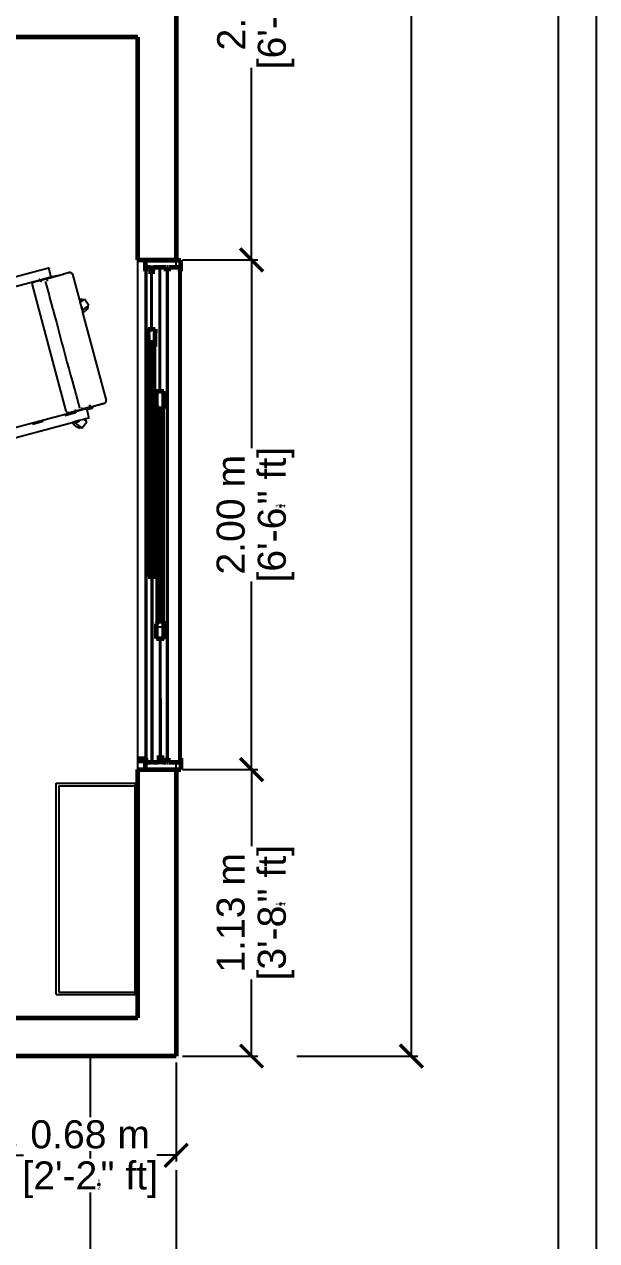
# Model space of a CAD drawing. Header units: metres. Extents: x 54.3 to 102.1, y 17 to 45.8.
# Drawn here: x 80.055 to 82.301, y 24.63 to 29.405 of the extents above; entities that cross this region are included whole.
import ezdxf

# ---------------------------------------------------------------- set-up
doc = ezdxf.new("R2010")
doc.units = ezdxf.units.M
doc.layers.get('Defpoints').update_dxf_attribs({"lineweight": 0})
doc.layers.add('A-WALL', color=6, linetype='Continuous', lineweight=60)
doc.layers.add('Edges', color=7, linetype='Continuous')
doc.styles.add('TEXTS', font='swissl.ttf')
doc.dimstyles.new('Copy of DIMTEXT', dxfattribs={"dimscale": 0.3, "dimtxt": 0.22, "dimasz": 0.18, "dimexe": 0.05, "dimexo": 0.05, "dimgap": 0.05, "dimtad": 0, "dimzin": 1, "dimdsep": 46, "dimtxsty": 'TEXTS', "dimblk": 'ARCHTICK', "dimcen": 0.1, "dimclrd": 256, "dimclre": 6, "dimclrt": 7, "dimadec": 0, "dimazin": 0, "dimtfac": 0.15, "dimtix": 1, "dimtofl": 0, "dimtmove": 1, "dimatfit": 3, "dimldrblk": 'OPEN', "dimfxl": 0, "dimtolj": 1, "dimtzin": 0, "dimarcsym": 0})

# ---------------------------------------------------------------- blocks, each defined once
blk = doc.blocks.new('_ArchTick')
at = {"color": 0, "linetype": 'ByBlock', "const_width": 0.15}
blk.add_lwpolyline([(-0.5, -0.5), (0.5, 0.5)], dxfattribs=at)
blk = doc.blocks.new('*D181')
at = {"layer": 'Defpoints', "color": 0, "transparency": 16777216}
for p in [(80.6511, 26.4798), (80.947, 26.4798), (80.6511, 25.3548)]:
    blk.add_point(p, dxfattribs=at)
at = {"layer": 'Edges', "color": 6, "lineweight": -2, "transparency": 16777216}
for p, q in [((80.6761, 26.4798), (80.972, 26.4798)), ((80.6761, 25.3548), (80.972, 25.3548))]:
    blk.add_line(p, q, dxfattribs=at)
at = {"layer": 'Edges', "lineweight": -2, "transparency": 16777216}
for p, q in [((80.947, 26.4798), (80.947, 26.1791)), ((80.947, 25.3548), (80.947, 25.6554))]:
    blk.add_line(p, q, dxfattribs=at)
at = {"layer": 'Edges', "lineweight": -2, "transparency": 16777216, "xscale": 0.09, "yscale": 0.09, "zscale": 0.09}
for p, rotation in [((80.947, 26.4798), 90), ((80.947, 25.3548), 270)]:
    blk.add_blockref('_ArchTick', p, dxfattribs=dict(at, rotation=rotation))
at = {"layer": 'Edges', "color": 7, "transparency": 16777216, "char_height": 0.11, "attachment_point": 5, "rotation": 90, "style": 'TEXTS', "bg_fill": 3, "box_fill_scale": 1.1, "bg_fill_color": 256, "bg_fill_true_color": 13158600, "bg_fill_transparency": 0}
for s, insert in [('\\A1;[3\'-8{\\H0.15x;\\S1/4;}" ft]', (81.0428, 25.9173)), ('\\A1;1.13 m', (80.8655, 25.9173))]:
    blk.add_mtext(s, dxfattribs=dict(at, insert=insert))
blk = doc.blocks.new('_Open')
at = {"color": 0, "linetype": 'ByBlock', "lineweight": -2}
for p, q in [((-1, 0.167), (0, 0)), ((-1, -0.167), (0, 0)), ((0, 0), (-1, 0))]:
    blk.add_line(p, q, dxfattribs=at)
blk = doc.blocks.new('*D182')
at = {"layer": 'Defpoints', "color": 0, "transparency": 16777216}
for p in [(80.6511, 28.4798), (80.947, 28.4798), (80.6511, 26.4798)]:
    blk.add_point(p, dxfattribs=at)
at = {"layer": 'Edges', "color": 6, "lineweight": -2, "transparency": 16777216}
for p, q in [((80.6761, 28.4798), (80.972, 28.4798)), ((80.6761, 26.4798), (80.972, 26.4798))]:
    blk.add_line(p, q, dxfattribs=at)
at = {"layer": 'Edges', "lineweight": -2, "transparency": 16777216}
for p, q in [((80.947, 28.4798), (80.947, 27.7416)), ((80.947, 26.4798), (80.947, 27.2179))]:
    blk.add_line(p, q, dxfattribs=at)
at = {"layer": 'Edges', "lineweight": -2, "transparency": 16777216, "xscale": 0.09, "yscale": 0.09, "zscale": 0.09}
for p, rotation in [((80.947, 28.4798), 90), ((80.947, 26.4798), 270)]:
    blk.add_blockref('_ArchTick', p, dxfattribs=dict(at, rotation=rotation))
at = {"layer": 'Edges', "color": 7, "transparency": 16777216, "char_height": 0.11, "attachment_point": 5, "rotation": 90, "style": 'TEXTS', "bg_fill": 3, "box_fill_scale": 1.1, "bg_fill_color": 256, "bg_fill_true_color": 13158600, "bg_fill_transparency": 0}
for s, insert in [('\\A1;[6\'-6{\\H0.15x;\\S3/4;}" ft]', (81.0428, 27.4798)), ('\\A1;2.00 m', (80.8655, 27.4798))]:
    blk.add_mtext(s, dxfattribs=dict(at, insert=insert))
blk = doc.blocks.new('*D183')
at = {"layer": 'Defpoints', "color": 0, "transparency": 16777216}
for p in [(80.6511, 30.5945), (80.947, 30.5945), (80.6511, 28.4798)]:
    blk.add_point(p, dxfattribs=at)
at = {"layer": 'Edges', "color": 6, "lineweight": -2, "transparency": 16777216}
for p, q in [((80.6761, 30.5945), (80.972, 30.5945)), ((80.6761, 28.4798), (80.972, 28.4798))]:
    blk.add_line(p, q, dxfattribs=at)
at = {"layer": 'Edges', "lineweight": -2, "transparency": 16777216}
for p, q in [((80.947, 30.5945), (80.947, 29.8397)), ((80.947, 28.4798), (80.947, 29.2346))]:
    blk.add_line(p, q, dxfattribs=at)
at = {"layer": 'Edges', "lineweight": -2, "transparency": 16777216, "xscale": 0.09, "yscale": 0.09, "zscale": 0.09}
for p, rotation in [((80.947, 30.5945), 90), ((80.947, 28.4798), 270)]:
    blk.add_blockref('_ArchTick', p, dxfattribs=dict(at, rotation=rotation))
at = {"layer": 'Edges', "color": 7, "transparency": 16777216, "insert": (80.867, 29.5371), "char_height": 0.11, "attachment_point": 5, "rotation": 90, "style": 'TEXTS', "bg_fill": 3, "box_fill_scale": 1.1, "bg_fill_color": 256, "bg_fill_true_color": 13158600, "bg_fill_transparency": 0}
blk.add_mtext('\\A1;2.11 m', dxfattribs=at)
at = {"layer": 'Edges', "color": 7, "transparency": 16777216, "insert": (81.0428, 29.5371), "char_height": 0.11, "attachment_point": 5, "rotation": 90, "style": 'TEXTS', "bg_fill": 3, "box_fill_scale": 1.1, "bg_fill_color": 256, "bg_fill_true_color": 13158600, "bg_fill_transparency": 0}
blk.add_mtext('\\A1;[6\'-11{\\H0.15x;\\S1/4;}" ft]', dxfattribs=at)
blk = doc.blocks.new('*D192')
at = {"layer": 'Defpoints', "color": 0, "transparency": 16777216}
for p in [(80.6511, 42.3548), (80.6511, 25.3548), (81.5743, 25.3548)]:
    blk.add_point(p, dxfattribs=at)
at = {"layer": 'Edges', "color": 6, "lineweight": -2, "transparency": 16777216}
for p, q in [((81.1243, 42.3548), (81.5993, 42.3548)), ((81.1243, 25.3548), (81.5993, 25.3548))]:
    blk.add_line(p, q, dxfattribs=at)
at = {"layer": 'Edges', "lineweight": -2, "transparency": 16777216}
for p, q in [((81.5743, 42.3548), (81.5743, 34.1573)), ((81.5743, 25.3548), (81.5743, 33.5522))]:
    blk.add_line(p, q, dxfattribs=at)
at = {"layer": 'Edges', "lineweight": -2, "transparency": 16777216, "xscale": 0.09, "yscale": 0.09, "zscale": 0.09}
for p, rotation in [((81.5743, 42.3548), 90), ((81.5743, 25.3548), 270)]:
    blk.add_blockref('_ArchTick', p, dxfattribs=dict(at, rotation=rotation))
at = {"layer": 'Edges', "color": 7, "transparency": 16777216, "char_height": 0.11, "attachment_point": 5, "rotation": 90, "style": 'TEXTS', "bg_fill": 3, "box_fill_scale": 1.1, "bg_fill_color": 256, "bg_fill_true_color": 13158600, "bg_fill_transparency": 0}
for s, insert in [('\\A1;17.00 m', (81.4928, 33.8548)), ('\\A1;[55\'-9{\\H0.15x;\\S1/4;}" ft]', (81.6701, 33.8548))]:
    blk.add_mtext(s, dxfattribs=dict(at, insert=insert))
blk = doc.blocks.new('*D195')
at = {"layer": 'Defpoints', "color": 0, "transparency": 16777216}
for p in [(79.9761, 25.3548), (80.6511, 25.3548), (80.6511, 24.9655)]:
    blk.add_point(p, dxfattribs=at)
at = {"layer": 'Edges', "color": 6, "lineweight": -2, "transparency": 16777216}
for p, q in [((79.9761, 25.3298), (79.9761, 24.9405)), ((80.6511, 25.3298), (80.6511, 24.9405))]:
    blk.add_line(p, q, dxfattribs=at)
at = {"layer": 'Edges', "lineweight": -2, "transparency": 16777216}
for p, q in [((79.9761, 24.9655), (80.0518, 24.9655)), ((80.6511, 24.9655), (80.5754, 24.9655))]:
    blk.add_line(p, q, dxfattribs=at)
at = {"layer": 'Edges', "lineweight": -2, "transparency": 16777216, "xscale": 0.09, "yscale": 0.09, "zscale": 0.09, "rotation": 180}
blk.add_blockref('_ArchTick', (79.9761, 24.9655), dxfattribs=at)
at = {"layer": 'Edges', "lineweight": -2, "transparency": 16777216, "xscale": 0.09, "yscale": 0.09, "zscale": 0.09}
blk.add_blockref('_ArchTick', (80.6511, 24.9655), dxfattribs=at)
at = {"layer": 'Edges', "color": 7, "transparency": 16777216, "char_height": 0.11, "attachment_point": 5, "style": 'TEXTS', "bg_fill": 3, "box_fill_scale": 1.1, "bg_fill_color": 256, "bg_fill_true_color": 13158600, "bg_fill_transparency": 0}
for s, insert in [('\\A1;0.68 m', (80.3136, 25.047)), ('\\A1;[2\'-2{\\H0.15x;\\S1/2;}" ft]', (80.3136, 24.8697))]:
    blk.add_mtext(s, dxfattribs=dict(at, insert=insert))
blk = doc.blocks.new('*D196')
at = {"layer": 'Defpoints', "color": 0, "transparency": 16777216}
for p in [(77.3011, 25.3548), (80.6511, 25.3548), (77.3011, 24.4571)]:
    blk.add_point(p, dxfattribs=at)
at = {"layer": 'Edges', "color": 6, "lineweight": -2, "transparency": 16777216}
for p, q in [((77.3011, 24.9071), (77.3011, 24.4321)), ((80.6511, 24.9071), (80.6511, 24.4321))]:
    blk.add_line(p, q, dxfattribs=at)
at = {"layer": 'Edges', "lineweight": -2, "transparency": 16777216}
for p, q in [((77.3011, 24.4571), (78.7321, 24.4571)), ((80.6511, 24.4571), (79.2201, 24.4571))]:
    blk.add_line(p, q, dxfattribs=at)
at = {"layer": 'Edges', "lineweight": -2, "transparency": 16777216, "xscale": 0.09, "yscale": 0.09, "zscale": 0.09, "rotation": 180}
blk.add_blockref('_ArchTick', (77.3011, 24.4571), dxfattribs=at)
at = {"layer": 'Edges', "lineweight": -2, "transparency": 16777216, "xscale": 0.09, "yscale": 0.09, "zscale": 0.09}
blk.add_blockref('_ArchTick', (80.6511, 24.4571), dxfattribs=at)
at = {"layer": 'Edges', "color": 7, "transparency": 16777216, "insert": (78.9761, 24.3614), "char_height": 0.11, "attachment_point": 5, "style": 'TEXTS', "bg_fill": 3, "box_fill_scale": 1.1, "bg_fill_color": 256, "bg_fill_true_color": 13158600, "bg_fill_transparency": 0}
blk.add_mtext("\\A1;[11' ft]", dxfattribs=at)
at = {"layer": 'Edges', "color": 7, "transparency": 16777216, "insert": (78.9761, 24.5387), "char_height": 0.11, "attachment_point": 5, "style": 'TEXTS', "bg_fill": 3, "box_fill_scale": 1.1, "bg_fill_color": 256, "bg_fill_true_color": 13158600, "bg_fill_transparency": 0}
blk.add_mtext('\\A1;3.35 m', dxfattribs=at)

msp = doc.modelspace()

# ---------------------------------------------------------------- linework, layer by layer
for p, q in [((82.3011, 17.0048), (82.3011, 45.7568)), ((82.1511, 19.3548), (82.1511, 45.6068)), ((80.5011, 26.5274), (80.5011, 28.4798)), ((80.6511, 28.4793), (80.6511, 28.4798)), ((80.6511, 28.4508), (80.6511, 28.4793)), ((79.895, 28.3807), (80.1507, 28.4492)), ((80.1538, 28.411), (80.1221, 28.4025)), ((80.1507, 28.4492), (80.1508, 28.449)), ((80.1508, 28.449), (80.151, 28.4483)), ((80.151, 28.4483), (80.1513, 28.4472)), ((80.1513, 28.4472), (80.1517, 28.4458)), ((80.1514, 28.4091), (80.1752, 28.4154)), ((80.1517, 28.4458), (80.1521, 28.4442)), ((80.1596, 28.4162), (80.1521, 28.4442)), ((80.1535, 28.4129), (80.1536, 28.4123)), ((80.1538, 28.4117), (80.1538, 28.4115)), ((80.154, 28.411), (80.1538, 28.411)), ((80.1539, 28.4113), (80.1539, 28.4112)), ((80.154, 28.411), (80.1605, 28.4128)), ((80.1555, 28.4116), (80.1554, 28.4116)), ((80.156, 28.4119), (80.1555, 28.4116)), ((80.157, 28.4126), (80.1565, 28.4122)), ((80.1581, 28.4139), (80.1577, 28.4134)), ((80.1583, 28.4142), (80.1581, 28.4139)), ((80.1596, 28.4162), (80.1597, 28.4158)), ((80.16, 28.4147), (80.1597, 28.4158)), ((80.16, 28.4147), (80.1601, 28.4143)), ((80.1603, 28.4137), (80.1601, 28.4143)), ((80.1603, 28.4135), (80.1828, 28.4195)), ((80.1603, 28.4137), (80.1603, 28.4135)), ((80.1603, 28.4135), (80.1604, 28.4133)), ((80.1603, 28.4135), (80.1603, 28.4135)), ((80.1604, 28.4133), (80.1604, 28.4131)), ((80.1604, 28.4131), (80.1605, 28.4129)), ((80.1605, 28.4129), (80.1605, 28.4128)), ((80.1752, 28.4154), (80.177, 28.4159)), ((80.1765, 28.4156), (80.1752, 28.4154)), ((80.1772, 28.4159), (80.177, 28.4159)), ((80.1772, 28.4159), (80.179, 28.4164)), ((80.1791, 28.4165), (80.179, 28.4164)), ((80.1791, 28.4165), (80.1811, 28.417)), ((80.1813, 28.417), (80.1811, 28.417)), ((80.1813, 28.417), (80.1833, 28.4176)), ((80.1828, 28.4195), (80.1833, 28.4176)), ((80.1833, 28.4176), (80.1836, 28.4177)), ((80.1833, 28.4174), (80.1834, 28.417)), ((80.1837, 28.4177), (80.1836, 28.4177)), ((80.1837, 28.4177), (80.1862, 28.4184)), ((80.1863, 28.4184), (80.1862, 28.4184)), ((80.1863, 28.4184), (80.189, 28.4191)), ((80.1892, 28.4191), (80.189, 28.4191)), ((80.1892, 28.4191), (80.192, 28.4199)), ((80.1922, 28.42), (80.192, 28.4199)), ((80.1922, 28.42), (80.1953, 28.4208)), ((80.1955, 28.4208), (80.1953, 28.4208)), ((80.1955, 28.4208), (80.1987, 28.4217)), ((80.1989, 28.4218), (80.1987, 28.4217)), ((80.1989, 28.4218), (80.2024, 28.4227)), ((80.2026, 28.4227), (80.2024, 28.4227)), ((80.2026, 28.4227), (80.2063, 28.4238)), ((80.2064, 28.4238), (80.2063, 28.4238)), ((80.2064, 28.4238), (80.2099, 28.4247)), ((80.2089, 28.4239), (80.2077, 28.4239)), ((80.209, 28.4239), (80.2089, 28.4239)), ((80.2313, 28.4305), (80.2099, 28.4247)), ((80.2313, 28.4305), (80.2323, 28.4307)), ((80.2325, 28.4306), (80.2313, 28.4305)), ((80.2326, 28.4308), (80.2323, 28.4307)), ((80.2338, 28.4306), (80.2325, 28.4306)), ((80.2326, 28.4308), (80.2337, 28.4309)), ((80.2337, 28.4309), (80.2351, 28.4309)), ((80.2337, 28.4309), (80.234, 28.4309)), ((80.2351, 28.4305), (80.2338, 28.4306)), ((80.234, 28.4309), (80.2353, 28.4309)), ((80.2351, 28.4309), (80.2364, 28.4307)), ((80.2364, 28.4302), (80.2351, 28.4305)), ((80.2353, 28.4309), (80.2367, 28.4307)), ((80.2364, 28.4307), (80.2377, 28.4303)), ((80.2376, 28.4298), (80.2364, 28.4302)), ((80.2367, 28.4307), (80.238, 28.4304)), ((80.2387, 28.4293), (80.2376, 28.4298)), ((80.2377, 28.4303), (80.2389, 28.4298)), ((80.238, 28.4304), (80.2392, 28.4299)), ((80.2398, 28.4287), (80.2387, 28.4293)), ((80.2389, 28.4298), (80.24, 28.4291)), ((80.2392, 28.4299), (80.2403, 28.4292)), ((80.2408, 28.4279), (80.2398, 28.4287)), ((80.2403, 28.4292), (80.2413, 28.4284)), ((80.2416, 28.4271), (80.2408, 28.4279)), ((80.241, 28.4283), (80.2419, 28.4274)), ((80.2413, 28.4284), (80.2422, 28.4275)), ((80.2424, 28.4261), (80.2416, 28.4271)), ((80.2419, 28.4274), (80.2426, 28.4263)), ((80.2422, 28.4275), (80.2429, 28.4264)), ((80.243, 28.4251), (80.2424, 28.4261)), ((80.2426, 28.4263), (80.2431, 28.4252)), ((80.2429, 28.4264), (80.2434, 28.4253)), ((80.2435, 28.424), (80.243, 28.4251)), ((80.2431, 28.4252), (80.2435, 28.424)), ((80.2434, 28.4253), (80.2437, 28.4241)), ((80.2437, 28.4241), (80.2711, 28.3219)), ((80.5288, 28.4358), (80.5288, 26.5274)), ((80.5314, 28.4358), (80.5314, 26.5239)), ((80.5364, 28.1866), (80.5364, 28.4508)), ((80.5464, 28.4508), (80.5464, 28.4379)), ((80.5464, 28.4379), (80.5484, 28.4379)), ((80.5464, 28.4251), (80.5464, 28.4379)), ((80.5484, 28.4508), (80.5484, 28.4379)), ((80.5526, 28.4379), (80.5484, 28.4379)), ((80.5484, 28.4316), (80.5484, 28.4379)), ((80.5484, 28.4316), (80.5526, 28.4316)), ((80.5484, 28.4251), (80.5484, 28.4316)), ((80.5526, 28.4375), (80.5526, 28.4379)), ((80.5572, 28.4379), (80.5526, 28.4379)), ((80.5526, 28.4352), (80.5526, 28.4369)), ((80.5526, 28.4316), (80.5526, 28.4321)), ((80.5526, 28.2102), (80.5526, 28.4316)), ((80.5526, 28.4316), (80.5572, 28.4316)), ((80.5571, 28.2102), (80.5572, 28.4316)), ((80.5572, 28.4375), (80.5572, 28.4379)), ((80.563, 28.4379), (80.5572, 28.4379)), ((80.5572, 28.4352), (80.5572, 28.4369)), ((80.5572, 28.4316), (80.5572, 28.4321)), ((80.5572, 28.4316), (80.563, 28.4316)), ((80.563, 28.4508), (80.563, 28.4379)), ((80.563, 28.4379), (80.565, 28.4379)), ((80.563, 28.4316), (80.563, 28.4379)), ((80.563, 28.4251), (80.563, 28.4316)), ((80.565, 28.4508), (80.565, 28.4379)), ((80.565, 28.4251), (80.565, 28.4379)), ((80.5857, 27.9653), (80.5857, 28.4508)), ((80.5902, 27.9653), (80.5902, 28.4508)), ((80.6133, 28.4358), (80.6133, 26.5239)), ((80.6182, 28.4358), (80.6182, 26.5239)), ((80.6612, 28.4508), (80.6612, 26.5088)), ((80.6662, 28.4358), (80.6662, 26.5239)), ((80.6688, 28.4358), (80.6688, 26.5239)), ((80.122, 28.4025), (79.7078, 28.2915)), ((80.0933, 28.3935), (80.0847, 28.3912)), ((80.0867, 28.3846), (80.0868, 28.3858)), ((80.0868, 28.3833), (80.0867, 28.3846)), ((80.0868, 28.3858), (80.087, 28.3871)), ((80.0871, 28.3821), (80.0868, 28.3833)), ((80.087, 28.3871), (80.0875, 28.3883)), ((80.2198, 27.8868), (80.0871, 28.3821)), ((80.0875, 28.3883), (80.0881, 28.3894)), ((80.0881, 28.3894), (80.0889, 28.3904)), ((80.0889, 28.3904), (80.0898, 28.3914)), ((80.0898, 28.3914), (80.0909, 28.3922)), ((80.0909, 28.3922), (80.0921, 28.3929)), ((80.0921, 28.3929), (80.0933, 28.3935)), ((80.0921, 28.3929), (80.0921, 28.3929)), ((80.0933, 28.3935), (80.0934, 28.3935)), ((80.0934, 28.3935), (80.0947, 28.3938)), ((80.0949, 28.3939), (80.0937, 28.3933)), ((80.0947, 28.3938), (80.0947, 28.3939)), ((80.0947, 28.3939), (80.0949, 28.3939)), ((80.0963, 28.3943), (80.0949, 28.3939)), ((80.0967, 28.3944), (80.0954, 28.3938)), ((80.0963, 28.3943), (80.0967, 28.3944)), ((80.098, 28.3947), (80.0967, 28.3944)), ((80.0987, 28.3949), (80.0974, 28.3944)), ((80.098, 28.3947), (80.0987, 28.3949)), ((80.1, 28.3953), (80.0987, 28.3949)), ((80.1009, 28.3955), (80.0996, 28.3949)), ((80.1, 28.3953), (80.1009, 28.3955)), ((80.1022, 28.3959), (80.1009, 28.3955)), ((80.1033, 28.3961), (80.102, 28.3956)), ((80.1022, 28.3959), (80.1033, 28.3961)), ((80.1046, 28.3965), (80.1033, 28.3961)), ((80.1059, 28.3968), (80.1046, 28.3963)), ((80.1046, 28.3965), (80.1059, 28.3968)), ((80.1072, 28.3972), (80.1059, 28.3968)), ((80.1072, 28.3972), (80.1087, 28.3976)), ((80.1087, 28.3976), (80.1074, 28.397)), ((80.11, 28.398), (80.1087, 28.3976)), ((80.11, 28.398), (80.1117, 28.3984)), ((80.1117, 28.3984), (80.1105, 28.3978)), ((80.113, 28.3988), (80.1117, 28.3984)), ((80.113, 28.3988), (80.115, 28.3993)), ((80.115, 28.3993), (80.1137, 28.3987)), ((80.1163, 28.3996), (80.115, 28.3993)), ((80.1155, 28.404), (80.1152, 28.4043)), ((80.1167, 28.4031), (80.1162, 28.4033)), ((80.1163, 28.3996), (80.1184, 28.4002)), ((80.1184, 28.4002), (80.1171, 28.3996)), ((80.1176, 28.4026), (80.1175, 28.4026)), ((80.1197, 28.4006), (80.1184, 28.4002)), ((80.1192, 28.4022), (80.1186, 28.4023)), ((80.1194, 28.3946), (80.1193, 28.3933)), ((80.1196, 28.3958), (80.1194, 28.3946)), ((80.1201, 28.397), (80.1196, 28.3958)), ((80.1197, 28.4006), (80.1221, 28.4012)), ((80.1203, 28.4022), (80.1198, 28.4022)), ((80.1207, 28.3981), (80.1201, 28.397)), ((80.1204, 28.4022), (80.1203, 28.4022)), ((80.1215, 28.3992), (80.1207, 28.3981)), ((80.1221, 28.4012), (80.1208, 28.4006)), ((80.1224, 28.4001), (80.1215, 28.3992)), ((80.1221, 28.4025), (80.122, 28.4025)), ((80.1234, 28.4015), (80.1221, 28.4012)), ((80.1235, 28.401), (80.1224, 28.4001)), ((80.1234, 28.4015), (80.1259, 28.4022)), ((80.1247, 28.4017), (80.1235, 28.401)), ((80.1259, 28.4022), (80.1247, 28.4017)), ((80.1272, 28.4026), (80.1259, 28.4022)), ((80.1272, 28.4026), (80.1277, 28.4027)), ((80.1277, 28.4027), (80.1296, 28.4032)), ((80.1309, 28.4036), (80.1296, 28.4032)), ((80.1309, 28.4036), (80.133, 28.4041)), ((80.1343, 28.4045), (80.133, 28.4041)), ((80.1343, 28.4045), (80.1361, 28.4049)), ((80.1375, 28.4053), (80.1361, 28.4049)), ((80.1375, 28.4053), (80.139, 28.4057)), ((80.141, 28.387), (80.1385, 28.3959)), ((80.1403, 28.4061), (80.139, 28.4057)), ((80.1403, 28.4061), (80.1415, 28.4064)), ((80.1435, 28.378), (80.141, 28.387)), ((80.1429, 28.4068), (80.1415, 28.4064)), ((80.1429, 28.4068), (80.1438, 28.407)), ((80.146, 28.3689), (80.1435, 28.378)), ((80.1451, 28.4074), (80.1438, 28.407)), ((80.1442, 28.4012), (80.1441, 28.3999)), ((80.1441, 28.3999), (80.1442, 28.3987)), ((80.1444, 28.4024), (80.1442, 28.4012)), ((80.1442, 28.3987), (80.1445, 28.3975)), ((80.1449, 28.4036), (80.1444, 28.4024)), ((80.1455, 28.4048), (80.1449, 28.4036)), ((80.1451, 28.4074), (80.1458, 28.4075)), ((80.1463, 28.4058), (80.1455, 28.4048)), ((80.1471, 28.4079), (80.1458, 28.4075)), ((80.1485, 28.3598), (80.146, 28.3689)), ((80.1473, 28.4068), (80.1463, 28.4058)), ((80.1471, 28.4079), (80.1475, 28.408)), ((80.1483, 28.4076), (80.1473, 28.4068)), ((80.1483, 28.4076), (80.1473, 28.4068)), ((80.1489, 28.4084), (80.1475, 28.408)), ((80.1495, 28.4083), (80.1483, 28.4076)), ((80.1483, 28.4076), (80.1483, 28.4076)), ((80.1489, 28.4084), (80.149, 28.4084)), ((80.149, 28.4084), (80.1501, 28.4087)), ((80.1507, 28.4088), (80.1495, 28.4083)), ((80.1495, 28.4083), (80.1495, 28.4083)), ((80.1503, 28.4088), (80.1501, 28.4087)), ((80.1503, 28.4088), (80.1507, 28.4088)), ((80.1508, 28.4089), (80.1507, 28.4088)), ((80.1514, 28.4091), (80.1508, 28.4089)), ((80.1509, 28.3507), (80.1485, 28.3598)), ((80.1534, 28.3416), (80.1509, 28.3507)), ((80.1558, 28.3325), (80.1534, 28.3416)), ((80.1582, 28.3234), (80.1558, 28.3325)), ((80.1606, 28.3143), (80.1582, 28.3234)), ((80.163, 28.3053), (80.1606, 28.3143)), ((80.2799, 28.3258), (80.2711, 28.3219)), ((80.2711, 28.3219), (80.2733, 28.3139)), ((80.2733, 28.3139), (80.2861, 28.3227)), ((80.2733, 28.3139), (80.2767, 28.3009)), ((80.2799, 28.3258), (80.2844, 28.3252)), ((80.2861, 28.3227), (80.2844, 28.3252)), ((80.2861, 28.3227), (80.2913, 28.3263)), ((80.3088, 28.3008), (80.2913, 28.3263)), ((80.1653, 28.2962), (80.163, 28.3053)), ((80.1677, 28.2872), (80.1653, 28.2962)), ((80.1677, 28.2872), (80.1742, 28.2616)), ((80.2767, 28.3009), (80.2786, 28.2989)), ((80.2767, 28.3009), (80.2805, 28.2869)), ((80.2786, 28.2989), (80.2803, 28.2955)), ((80.2803, 28.2955), (80.2811, 28.2918)), ((80.2809, 28.288), (80.2805, 28.2869)), ((80.2805, 28.2869), (80.2818, 28.2822)), ((80.2811, 28.2918), (80.2809, 28.288)), ((80.2818, 28.2822), (80.3036, 28.2973)), ((80.2818, 28.2822), (80.2818, 28.2822)), ((80.2818, 28.2822), (80.2839, 28.2741)), ((80.2839, 28.2741), (80.2868, 28.2754)), ((80.2839, 28.2741), (80.3764, 27.9288)), ((80.297, 28.2824), (80.2868, 28.2754)), ((80.3045, 28.29), (80.297, 28.2824)), ((80.3036, 28.2973), (80.3088, 28.3008)), ((80.3036, 28.2973), (80.3056, 28.2944)), ((80.3045, 28.29), (80.3056, 28.2944)), ((80.1742, 28.2616), (80.1809, 28.2357)), ((80.1809, 28.2357), (80.1876, 28.2098)), ((80.1876, 28.2098), (80.1944, 28.1837)), ((80.1944, 28.1837), (80.2013, 28.1576)), ((80.5414, 28.1866), (80.5364, 28.1866)), ((80.5364, 28.1577), (80.5364, 28.1866)), ((80.5414, 28.208), (80.5414, 28.2102)), ((80.5414, 28.2102), (80.5526, 28.2102)), ((80.5464, 28.1937), (80.5414, 28.1937)), ((80.5414, 28.1817), (80.5464, 28.1817)), ((80.5464, 28.1937), (80.5464, 28.208)), ((80.5464, 28.1817), (80.5464, 28.1937)), ((80.5464, 28.1817), (80.5464, 28.1626)), ((80.5516, 28.208), (80.5516, 28.2079)), ((80.5523, 28.2079), (80.5516, 28.2079)), ((80.5523, 28.208), (80.5523, 28.2079)), ((80.5523, 28.2079), (80.5587, 28.2079)), ((80.5526, 28.2102), (80.5571, 28.2102)), ((80.5571, 28.2102), (80.5686, 28.2102)), ((80.5587, 28.208), (80.5587, 28.2079)), ((80.5587, 28.2079), (80.5594, 28.2079)), ((80.5594, 28.208), (80.5594, 28.2079)), ((80.565, 28.1937), (80.565, 28.208)), ((80.5686, 28.1937), (80.565, 28.1937)), ((80.565, 28.1626), (80.565, 28.1937)), ((80.5686, 28.208), (80.5686, 28.2102)), ((80.2013, 28.1576), (80.2083, 28.1315)), ((80.2083, 28.1315), (80.2153, 28.1054)), ((80.5364, 26.5088), (80.5364, 28.1577)), ((80.5414, 28.1577), (80.5364, 28.1577)), ((80.5414, 28.1626), (80.5464, 28.1626)), ((80.5414, 28.1508), (80.5414, 27.295)), ((80.5464, 28.1626), (80.5516, 28.1626)), ((80.5516, 28.1626), (80.5516, 28.1407)), ((80.5516, 28.1626), (80.5584, 28.1626)), ((80.5584, 28.1626), (80.5584, 28.1407)), ((80.5584, 28.1626), (80.565, 28.1626)), ((80.5605, 28.1407), (80.5605, 27.3051)), ((80.5686, 28.1407), (80.5686, 27.3051)), ((80.2153, 28.1054), (80.2224, 28.0793)), ((80.2224, 28.0793), (80.2295, 28.0534)), ((80.2295, 28.0534), (80.2367, 28.0275)), ((80.2367, 28.0275), (80.2438, 28.0018)), ((80.2438, 28.0018), (80.251, 27.9763)), ((80.251, 27.9763), (80.2528, 27.97)), ((80.2528, 27.97), (80.2545, 27.9636)), ((80.2545, 27.9636), (80.2563, 27.9571)), ((80.2563, 27.9571), (80.2581, 27.9507)), ((80.2581, 27.9507), (80.2599, 27.9441)), ((80.2599, 27.9441), (80.2616, 27.9376)), ((80.2616, 27.9376), (80.2634, 27.9311)), ((80.6023, 27.8974), (80.6023, 27.9653)), ((80.2605, 27.8855), (79.8463, 27.7745)), ((80.22, 27.8856), (80.2198, 27.8868)), ((80.2203, 27.885), (80.2198, 27.8868)), ((80.2203, 27.885), (80.22, 27.8856)), ((80.2203, 27.885), (80.2205, 27.8844)), ((80.2212, 27.8833), (80.2205, 27.8844)), ((80.2449, 27.8841), (80.2478, 27.8849)), ((80.2478, 27.8849), (80.2479, 27.8849)), ((80.2479, 27.8849), (80.2511, 27.8858)), ((80.2511, 27.8858), (80.2545, 27.8867)), ((80.2511, 27.8858), (80.2511, 27.8858)), ((80.2538, 27.8921), (80.2546, 27.8911)), ((80.2545, 27.8867), (80.2546, 27.8867)), ((80.2546, 27.8911), (80.2556, 27.8903)), ((80.2546, 27.8867), (80.2582, 27.8877)), ((80.2556, 27.8903), (80.2567, 27.8896)), ((80.2567, 27.8896), (80.258, 27.8891)), ((80.2579, 27.8843), (80.2575, 27.8839)), ((80.258, 27.8891), (80.2593, 27.8887)), ((80.2582, 27.8877), (80.2621, 27.8887)), ((80.2582, 27.8877), (80.2582, 27.8877)), ((80.2589, 27.8849), (80.2585, 27.8846)), ((80.259, 27.885), (80.2589, 27.8849)), ((80.2593, 27.8887), (80.2607, 27.8886)), ((80.2606, 27.8855), (80.2605, 27.8855)), ((80.2923, 27.894), (80.2606, 27.8855)), ((80.2607, 27.8886), (80.2621, 27.8887)), ((80.2621, 27.8887), (80.2652, 27.8895)), ((80.2621, 27.8887), (80.2621, 27.8887)), ((80.2634, 27.9311), (80.2651, 27.9246)), ((80.2651, 27.9246), (80.2668, 27.9181)), ((80.2652, 27.8895), (80.2657, 27.8897)), ((80.2657, 27.8897), (80.2658, 27.8897)), ((80.2658, 27.8897), (80.2691, 27.8906)), ((80.2668, 27.9181), (80.2685, 27.9116)), ((80.2685, 27.9116), (80.2701, 27.9051)), ((80.2691, 27.8906), (80.2692, 27.8906)), ((80.2692, 27.8906), (80.2723, 27.8914)), ((80.2701, 27.9051), (80.2717, 27.8988)), ((80.2723, 27.8914), (80.2751, 27.8922)), ((80.2723, 27.8914), (80.2723, 27.8914)), ((80.2751, 27.8922), (80.2752, 27.8922)), ((80.2752, 27.8922), (80.2777, 27.8929)), ((80.2777, 27.8929), (80.2799, 27.8935)), ((80.2777, 27.8929), (80.2777, 27.8929)), ((80.2788, 27.9007), (80.279, 27.9001)), ((80.279, 27.9001), (80.2797, 27.899)), ((80.2797, 27.899), (80.2805, 27.898)), ((80.2799, 27.8935), (80.28, 27.8935)), ((80.28, 27.8935), (80.2819, 27.894)), ((80.2805, 27.898), (80.2815, 27.8972)), ((80.2815, 27.8972), (80.2826, 27.8965)), ((80.2819, 27.894), (80.282, 27.894)), ((80.282, 27.894), (80.2837, 27.8945)), ((80.2826, 27.8965), (80.2839, 27.896)), ((80.2837, 27.8945), (80.2851, 27.8949)), ((80.2837, 27.8945), (80.2837, 27.8945)), ((80.2839, 27.896), (80.2852, 27.8957)), ((80.2851, 27.8949), (80.2862, 27.8952)), ((80.2851, 27.8949), (80.2851, 27.8949)), ((80.2852, 27.8957), (80.2865, 27.8956)), ((80.2862, 27.8952), (80.2863, 27.8952)), ((80.2873, 27.8954), (80.2863, 27.8952)), ((80.2865, 27.8956), (80.2879, 27.8956)), ((80.2873, 27.8954), (80.2879, 27.8956)), ((80.2879, 27.8956), (80.288, 27.8956)), ((80.3129, 27.9023), (80.288, 27.8956)), ((80.2925, 27.8941), (80.2923, 27.894)), ((80.299, 27.8958), (80.2925, 27.8941)), ((80.2926, 27.8938), (80.2925, 27.8939)), ((80.2927, 27.8934), (80.2926, 27.8936)), ((80.293, 27.8922), (80.2928, 27.8928)), ((80.2941, 27.8944), (80.294, 27.8944)), ((80.2947, 27.8944), (80.2941, 27.8944)), ((80.2959, 27.8942), (80.2953, 27.8943)), ((80.2975, 27.8937), (80.2969, 27.8939)), ((80.2978, 27.8935), (80.2975, 27.8937)), ((80.2991, 27.8957), (80.299, 27.8958)), ((80.2991, 27.8955), (80.2991, 27.8957)), ((80.2992, 27.8953), (80.2991, 27.8955)), ((80.2992, 27.8951), (80.2992, 27.8953)), ((80.2993, 27.8949), (80.2992, 27.8951)), ((80.2993, 27.8949), (80.2994, 27.8943)), ((80.2995, 27.8939), (80.2994, 27.8943)), ((80.2995, 27.8939), (80.2998, 27.8928)), ((80.2999, 27.8925), (80.2998, 27.8928)), ((80.2999, 27.8925), (80.3224, 27.8985)), ((80.3, 27.8924), (80.2999, 27.8925)), ((80.3, 27.8924), (80.3075, 27.8644)), ((80.3119, 27.9115), (80.3124, 27.9097)), ((80.3125, 27.9092), (80.3124, 27.9097)), ((80.3124, 27.9097), (80.3125, 27.9092)), ((80.3127, 27.9081), (80.3125, 27.9092)), ((80.3125, 27.9092), (80.3125, 27.9091)), ((80.3125, 27.9091), (80.3128, 27.9079)), ((80.3129, 27.907), (80.3127, 27.9081)), ((80.3128, 27.9079), (80.313, 27.9068)), ((80.3131, 27.9061), (80.3129, 27.907)), ((80.3129, 27.9023), (80.3131, 27.9024)), ((80.3132, 27.9024), (80.3129, 27.9023)), ((80.3129, 27.9023), (80.3129, 27.9023)), ((80.313, 27.9068), (80.3132, 27.9057)), ((80.3132, 27.9052), (80.3131, 27.9061)), ((80.3131, 27.9024), (80.3132, 27.9027)), ((80.3132, 27.9057), (80.3133, 27.9047)), ((80.3132, 27.9044), (80.3132, 27.9047)), ((80.3133, 27.9037), (80.3132, 27.9044)), ((80.3132, 27.9027), (80.3133, 27.9031)), ((80.3143, 27.9027), (80.3132, 27.9024)), ((80.3132, 27.9024), (80.314, 27.9027)), ((80.3133, 27.9047), (80.3136, 27.904)), ((80.3133, 27.9031), (80.3133, 27.9037)), ((80.3136, 27.904), (80.3139, 27.9034)), ((80.3139, 27.9034), (80.3141, 27.9029)), ((80.3141, 27.9029), (80.3143, 27.9027)), ((80.3143, 27.9027), (80.3145, 27.9027)), ((80.3145, 27.9027), (80.3165, 27.9033)), ((80.3145, 27.9027), (80.3157, 27.9032)), ((80.3165, 27.9033), (80.3186, 27.9039)), ((80.3165, 27.9033), (80.3177, 27.9037)), ((80.3186, 27.9039), (80.3208, 27.9044)), ((80.3186, 27.9039), (80.3199, 27.9043)), ((80.3207, 27.9047), (80.3208, 27.9044)), ((80.3208, 27.9044), (80.3211, 27.9045)), ((80.3208, 27.9044), (80.3224, 27.8985)), ((80.3211, 27.9045), (80.3237, 27.9052)), ((80.3211, 27.9045), (80.3223, 27.9049)), ((80.3237, 27.9052), (80.3265, 27.906)), ((80.3237, 27.9052), (80.3249, 27.9056)), ((80.3265, 27.906), (80.3295, 27.9068)), ((80.3265, 27.906), (80.3278, 27.9064)), ((80.3295, 27.9068), (80.3328, 27.9076)), ((80.3295, 27.9068), (80.3308, 27.9072)), ((80.3328, 27.9076), (80.3362, 27.9086)), ((80.3328, 27.9076), (80.334, 27.9081)), ((80.3362, 27.9086), (80.3399, 27.9095)), ((80.3362, 27.9086), (80.3375, 27.909)), ((80.3399, 27.9095), (80.3438, 27.9106)), ((80.3399, 27.9095), (80.3411, 27.91)), ((80.3438, 27.9106), (80.3474, 27.9116)), ((80.3438, 27.9106), (80.345, 27.911)), ((80.345, 27.911), (80.3462, 27.9116)), ((80.3474, 27.9116), (80.3508, 27.9125)), ((80.3474, 27.9116), (80.3487, 27.912)), ((80.3508, 27.9125), (80.3539, 27.9133)), ((80.3508, 27.9125), (80.3521, 27.9129)), ((80.3539, 27.9133), (80.3568, 27.9141)), ((80.3539, 27.9133), (80.3552, 27.9137)), ((80.3593, 27.9148), (80.3568, 27.9141)), ((80.3568, 27.9141), (80.358, 27.9145)), ((80.3593, 27.9148), (80.3623, 27.9155)), ((80.3593, 27.9148), (80.3606, 27.9152)), ((80.3636, 27.9159), (80.3623, 27.9155)), ((80.3623, 27.9155), (80.3629, 27.9158)), ((80.3636, 27.9159), (80.3659, 27.9165)), ((80.3636, 27.9159), (80.3648, 27.9163)), ((80.3659, 27.9165), (80.3666, 27.9168)), ((80.3668, 27.9168), (80.3659, 27.9165)), ((80.369, 27.9173), (80.3668, 27.9168)), ((80.3668, 27.9168), (80.368, 27.9172)), ((80.369, 27.9173), (80.37, 27.9177)), ((80.369, 27.9173), (80.3691, 27.9175)), ((80.37, 27.9177), (80.3712, 27.9183)), ((80.37, 27.9177), (80.3702, 27.9178)), ((80.3702, 27.9178), (80.3714, 27.9183)), ((80.3712, 27.9183), (80.3723, 27.919)), ((80.3714, 27.9183), (80.3726, 27.919)), ((80.3723, 27.919), (80.3733, 27.9198)), ((80.3726, 27.919), (80.3736, 27.9198)), ((80.3733, 27.9198), (80.3742, 27.9207)), ((80.3736, 27.9198), (80.3745, 27.9208)), ((80.3742, 27.9207), (80.375, 27.9217)), ((80.3745, 27.9208), (80.3752, 27.9218)), ((80.375, 27.9217), (80.3756, 27.9228)), ((80.3752, 27.9218), (80.3759, 27.9229)), ((80.3756, 27.9228), (80.376, 27.924)), ((80.3759, 27.9229), (80.3763, 27.924)), ((80.376, 27.924), (80.3763, 27.9252)), ((80.3763, 27.9252), (80.3765, 27.9264)), ((80.3763, 27.924), (80.3766, 27.9252)), ((80.3767, 27.9276), (80.3764, 27.9288)), ((80.3765, 27.9264), (80.3764, 27.9276)), ((80.3766, 27.9252), (80.3767, 27.9264)), ((80.3767, 27.9264), (80.3767, 27.9276)), ((80.5736, 27.0516), (80.5736, 27.9077)), ((80.5806, 27.8974), (80.5806, 27.0618)), ((80.6023, 27.8974), (80.6023, 27.0618)), ((79.8664, 27.7408), (80.2428, 27.8417)), ((80.0871, 27.8355), (80.1293, 27.8468)), ((80.2145, 27.8696), (80.2148, 27.8697)), ((80.2148, 27.8697), (80.2519, 27.8796)), ((80.2148, 27.8696), (80.2148, 27.8697)), ((80.222, 27.8824), (80.2212, 27.8833)), ((80.223, 27.8815), (80.222, 27.8824)), ((80.2241, 27.8808), (80.223, 27.8815)), ((80.2241, 27.8808), (80.2248, 27.8806)), ((80.2247, 27.8806), (80.2241, 27.8808)), ((80.2253, 27.8803), (80.2247, 27.8806)), ((80.2248, 27.8806), (80.2247, 27.8806)), ((80.2248, 27.8806), (80.2253, 27.8803)), ((80.2254, 27.8803), (80.2253, 27.8803)), ((80.2254, 27.8803), (80.2267, 27.88)), ((80.2281, 27.8799), (80.2267, 27.88)), ((80.2294, 27.8799), (80.2281, 27.8799)), ((80.2295, 27.88), (80.2294, 27.8799)), ((80.2296, 27.88), (80.2295, 27.88)), ((80.2296, 27.88), (80.2311, 27.8804)), ((80.2311, 27.8804), (80.2328, 27.8809)), ((80.2311, 27.8804), (80.2311, 27.8804)), ((80.2328, 27.8809), (80.2329, 27.8809)), ((80.2329, 27.8809), (80.2348, 27.8814)), ((80.2348, 27.8814), (80.2349, 27.8814)), ((80.2349, 27.8814), (80.237, 27.882)), ((80.237, 27.882), (80.2394, 27.8826)), ((80.237, 27.882), (80.237, 27.882)), ((80.2394, 27.8826), (80.242, 27.8833)), ((80.2394, 27.8826), (80.2394, 27.8826)), ((80.242, 27.8833), (80.2421, 27.8833)), ((80.2421, 27.8833), (80.2448, 27.8841)), ((80.2494, 27.8435), (80.2428, 27.8417)), ((80.2431, 27.8402), (80.2428, 27.8417)), ((80.2431, 27.8402), (80.2503, 27.8322)), ((80.2448, 27.8841), (80.2449, 27.8841)), ((80.251, 27.8439), (80.2494, 27.8435)), ((80.2494, 27.8435), (80.2764, 27.8233)), ((80.2709, 27.8492), (80.251, 27.8439)), ((80.253, 27.8428), (80.251, 27.8439)), ((80.2519, 27.8796), (80.2556, 27.8806)), ((80.2519, 27.8796), (80.252, 27.8796)), ((80.2566, 27.8418), (80.253, 27.8428)), ((80.2556, 27.8806), (80.2573, 27.8811)), ((80.2556, 27.881), (80.2556, 27.8806)), ((80.2556, 27.8806), (80.2556, 27.8805)), ((80.2562, 27.8823), (80.256, 27.8819)), ((80.2604, 27.8419), (80.2566, 27.8418)), ((80.2568, 27.8832), (80.2567, 27.8831)), ((80.264, 27.8429), (80.2604, 27.8419)), ((80.2673, 27.8448), (80.264, 27.8429)), ((80.2699, 27.8475), (80.2673, 27.8448)), ((80.2709, 27.8492), (80.2699, 27.8475)), ((80.2874, 27.8537), (80.2709, 27.8492)), ((80.2814, 27.8195), (80.3, 27.8442)), ((80.2951, 27.8557), (80.2874, 27.8537)), ((80.2874, 27.8537), (80.295, 27.848)), ((80.295, 27.848), (80.2968, 27.8504)), ((80.295, 27.848), (80.3, 27.8442)), ((80.3088, 27.8594), (80.2951, 27.8557)), ((80.2959, 27.8549), (80.2951, 27.8557)), ((80.2959, 27.8549), (80.2968, 27.8504)), ((80.3079, 27.8628), (80.3075, 27.8644)), ((80.3083, 27.8614), (80.3079, 27.8628)), ((80.3085, 27.8603), (80.3083, 27.8614)), ((80.3087, 27.8596), (80.3085, 27.8603)), ((80.3088, 27.8594), (80.3087, 27.8596)), ((80.2602, 27.8248), (80.2503, 27.8322)), ((80.2698, 27.8201), (80.2602, 27.8248)), ((80.2698, 27.8201), (80.2743, 27.8205)), ((80.2764, 27.8233), (80.2743, 27.8205)), ((80.2764, 27.8233), (80.2814, 27.8195)), ((80.5516, 27.3051), (80.5516, 27.237)), ((80.5584, 27.3051), (80.5584, 27.237)), ((80.5531, 27.237), (80.5531, 26.5088)), ((80.5576, 27.237), (80.5576, 26.5088)), ((80.5736, 27.0446), (80.5686, 27.0446)), ((80.5686, 27.0157), (80.5686, 27.0446)), ((80.5736, 27.0397), (80.5786, 27.0397)), ((80.5786, 27.0397), (80.5998, 27.0397)), ((80.5786, 27.0206), (80.5786, 27.0397)), ((80.5998, 27.0397), (80.5998, 26.9943)), ((80.5736, 27.0157), (80.5686, 27.0157)), ((80.5736, 27.0206), (80.5786, 27.0206)), ((80.5736, 26.9943), (80.5736, 26.9914)), ((80.5736, 26.9914), (80.5857, 26.9914)), ((80.5786, 26.9943), (80.5786, 27.0206)), ((80.5856, 26.9943), (80.5856, 26.9944)), ((80.5856, 26.9944), (80.5867, 26.9944)), ((80.5857, 26.9914), (80.5858, 26.5276)), ((80.5857, 26.9914), (80.5893, 26.9914)), ((80.5867, 26.9943), (80.5867, 26.9944)), ((80.592, 26.9944), (80.5867, 26.9944)), ((80.5893, 26.9914), (80.5902, 26.9914)), ((80.5902, 26.9914), (80.5903, 26.9914)), ((80.5902, 26.9914), (80.5903, 26.5276)), ((80.6036, 26.9914), (80.5903, 26.9914)), ((80.592, 26.9943), (80.592, 26.9944)), ((80.593, 26.9944), (80.592, 26.9944)), ((80.593, 26.9943), (80.593, 26.9944)), ((80.6023, 26.9943), (80.6036, 26.9943)), ((80.6036, 26.9943), (80.6036, 26.9986)), ((80.6036, 26.9943), (80.6036, 26.9914)), ((80.5011, 26.5088), (80.5011, 26.5274)), ((80.5288, 26.5274), (80.5011, 26.5274)), ((80.5011, 26.4798), (80.5011, 26.5088)), ((80.5011, 26.5088), (80.5288, 26.5088)), ((80.5058, 26.522), (80.5058, 26.5107)), ((80.5159, 26.522), (80.5058, 26.522)), ((80.5058, 26.5107), (80.5159, 26.5107)), ((80.5109, 26.5107), (80.5109, 26.5109)), ((80.5159, 26.5107), (80.5159, 26.522)), ((80.5274, 26.522), (80.5173, 26.522)), ((80.5173, 26.5107), (80.5173, 26.522)), ((80.5173, 26.5107), (80.5274, 26.5107)), ((80.5274, 26.5107), (80.5274, 26.522)), ((80.5288, 26.5239), (80.5288, 26.5274)), ((80.5516, 26.5088), (80.5531, 26.5088)), ((80.5584, 26.5088), (80.5576, 26.5088)), ((80.5786, 26.5216), (80.5786, 26.5345)), ((80.5786, 26.5088), (80.5786, 26.5216)), ((80.5786, 26.5216), (80.5806, 26.5216)), ((80.5806, 26.5276), (80.5806, 26.5345)), ((80.5858, 26.5276), (80.5806, 26.5276)), ((80.5806, 26.5276), (80.5806, 26.5216)), ((80.5806, 26.5216), (80.5806, 26.5088)), ((80.5806, 26.5216), (80.5978, 26.5216)), ((80.5858, 26.5276), (80.5858, 26.5275)), ((80.5903, 26.5276), (80.5858, 26.5276)), ((80.5858, 26.5271), (80.5858, 26.5266)), ((80.5858, 26.5258), (80.5858, 26.525)), ((80.5903, 26.5276), (80.5903, 26.5275)), ((80.5978, 26.5276), (80.5903, 26.5276)), ((80.5903, 26.5271), (80.5903, 26.5266)), ((80.5903, 26.5258), (80.5903, 26.525)), ((80.5978, 26.5345), (80.5978, 26.5276)), ((80.5978, 26.5216), (80.5978, 26.5276)), ((80.5998, 26.5216), (80.5978, 26.5216)), ((80.5978, 26.5088), (80.5978, 26.5216)), ((80.5998, 26.5345), (80.5998, 26.5216)), ((80.5998, 26.5088), (80.5998, 26.5216)), ((80.6073, 26.5239), (80.6107, 26.5239)), ((80.6511, 26.4798), (80.6511, 26.5088)), ((80.18, 26.4263), (80.49, 26.4263)), ((80.18, 25.5963), (80.18, 26.4263)), ((80.19, 26.4163), (80.49, 26.4163)), ((80.19, 26.4163), (80.19, 25.6063)), ((80.49, 26.4263), (80.49, 26.4163)), ((80.49, 25.6063), (80.49, 26.4163)), ((80.18, 25.5963), (80.49, 25.5963)), ((80.19, 25.6063), (80.49, 25.6063)), ((80.49, 25.5963), (80.49, 25.6063)), ((80.3136, 25.3548), (80.3136, 19.3548))]:
    msp.add_line(p, q)
at = {"layer": 'A-WALL'}
for p, q in [((80.6511, 30.5945), (80.6511, 28.4798)), ((80.5011, 29.3548), (77.4511, 29.3548)), ((80.5011, 28.4798), (80.5011, 29.3548)), ((80.5011, 28.4798), (80.6511, 28.4798)), ((80.5288, 28.4793), (80.6511, 28.4793)), ((80.5288, 28.4793), (80.5288, 28.4358)), ((80.6511, 28.4793), (80.6688, 28.4793)), ((80.6688, 28.4358), (80.6688, 28.4793)), ((80.5288, 28.4358), (80.5314, 28.4358)), ((80.5327, 28.4358), (80.5314, 28.4358)), ((80.5327, 28.4358), (80.5327, 28.4508)), ((80.5364, 28.4508), (80.5327, 28.4508)), ((80.5464, 28.4508), (80.5364, 28.4508)), ((80.5484, 28.4508), (80.5464, 28.4508)), ((80.5484, 28.4508), (80.563, 28.4508)), ((80.565, 28.4508), (80.563, 28.4508)), ((80.5857, 28.4508), (80.565, 28.4508)), ((80.5902, 28.4508), (80.5857, 28.4508)), ((80.6106, 28.4508), (80.5902, 28.4508)), ((80.6106, 28.4508), (80.6106, 28.4358)), ((80.6133, 28.4358), (80.6106, 28.4358)), ((80.6133, 28.4508), (80.6133, 28.4358)), ((80.6182, 28.4508), (80.6133, 28.4508)), ((80.6182, 28.4508), (80.6182, 28.4358)), ((80.6209, 28.4358), (80.6182, 28.4358)), ((80.6209, 28.4508), (80.6209, 28.4358)), ((80.6511, 28.4508), (80.6209, 28.4508)), ((80.6612, 28.4508), (80.6511, 28.4508)), ((80.6662, 28.4508), (80.6612, 28.4508)), ((80.6662, 28.4358), (80.6662, 28.4508)), ((80.6688, 28.4358), (80.6662, 28.4358)), ((80.5414, 28.208), (80.5464, 28.208)), ((80.5414, 28.208), (80.5414, 28.1937)), ((80.5414, 28.1866), (80.5414, 28.1937)), ((80.5414, 28.1866), (80.5414, 28.1817)), ((80.5414, 28.1817), (80.5414, 28.1626)), ((80.5464, 28.208), (80.5516, 28.208)), ((80.5516, 28.208), (80.5523, 28.208)), ((80.5523, 28.208), (80.5587, 28.208)), ((80.5587, 28.208), (80.5594, 28.208)), ((80.5594, 28.208), (80.565, 28.208)), ((80.565, 28.208), (80.5686, 28.208)), ((80.5686, 28.208), (80.5686, 28.1937)), ((80.5686, 28.1407), (80.5686, 28.1937)), ((80.5414, 28.1577), (80.5414, 28.1626)), ((80.5414, 28.1508), (80.5414, 28.1577)), ((80.5484, 28.1407), (80.5414, 28.1508)), ((80.5484, 28.1407), (80.5484, 27.3051)), ((80.5484, 28.1407), (80.5516, 28.1407)), ((80.5516, 28.1407), (80.5584, 28.1407)), ((80.5584, 28.1407), (80.5605, 28.1407)), ((80.5605, 28.1407), (80.5686, 28.1407)), ((80.5736, 27.9653), (80.5857, 27.9653)), ((80.5736, 27.9077), (80.5736, 27.9653)), ((80.5902, 27.9653), (80.5857, 27.9653)), ((80.5902, 27.9653), (80.6023, 27.9653)), ((80.6023, 27.8974), (80.6023, 27.9653)), ((80.5806, 27.8974), (80.5736, 27.9077)), ((80.5806, 27.8974), (80.5929, 27.8974)), ((80.5929, 27.8974), (80.5929, 27.0618)), ((80.5929, 27.8974), (80.6023, 27.8974)), ((80.6023, 27.8974), (80.6023, 27.8974)), ((80.5484, 27.3051), (80.5414, 27.295)), ((80.5414, 27.237), (80.5414, 27.295)), ((80.5484, 27.3051), (80.5516, 27.3051)), ((80.5516, 27.3051), (80.5584, 27.3051)), ((80.5584, 27.3051), (80.5605, 27.3051)), ((80.5605, 27.3051), (80.5686, 27.3051)), ((80.5686, 27.237), (80.5686, 27.3051)), ((80.5414, 27.237), (80.5516, 27.237)), ((80.5516, 27.237), (80.5531, 27.237)), ((80.5531, 27.237), (80.5576, 27.237)), ((80.5584, 27.237), (80.5576, 27.237)), ((80.5584, 27.237), (80.5686, 27.237)), ((80.5806, 27.0618), (80.5736, 27.0516)), ((80.5736, 27.0446), (80.5736, 27.0516)), ((80.5736, 27.0397), (80.5736, 27.0446)), ((80.5736, 27.0206), (80.5736, 27.0397)), ((80.5806, 27.0618), (80.5929, 27.0618)), ((80.5929, 27.0618), (80.6023, 27.0618)), ((80.6023, 26.9943), (80.6023, 27.0618)), ((80.5736, 27.0157), (80.5736, 27.0206)), ((80.5736, 26.9943), (80.5736, 27.0157)), ((80.5736, 26.9943), (80.5786, 26.9943)), ((80.5786, 26.9943), (80.5856, 26.9943)), ((80.5856, 26.9943), (80.5867, 26.9943)), ((80.5867, 26.9943), (80.592, 26.9943)), ((80.592, 26.9943), (80.593, 26.9943)), ((80.593, 26.9943), (80.5998, 26.9943)), ((80.5998, 26.9943), (80.6023, 26.9943)), ((80.5066, 26.5164), (80.5067, 26.5174)), ((80.5067, 26.5154), (80.5066, 26.5164)), ((80.5067, 26.5174), (80.507, 26.5183)), ((80.507, 26.5144), (80.5067, 26.5154)), ((80.507, 26.5183), (80.5074, 26.5191)), ((80.5074, 26.5136), (80.507, 26.5144)), ((80.5074, 26.5191), (80.5079, 26.5197)), ((80.5079, 26.513), (80.5074, 26.5136)), ((80.5079, 26.5197), (80.5086, 26.5201)), ((80.5086, 26.5126), (80.5079, 26.513)), ((80.5086, 26.5201), (80.5093, 26.5202)), ((80.5093, 26.5125), (80.5086, 26.5126)), ((80.5093, 26.5202), (80.51, 26.5201)), ((80.51, 26.5126), (80.5093, 26.5125)), ((80.51, 26.5201), (80.5107, 26.5197)), ((80.5107, 26.513), (80.51, 26.5126)), ((80.5107, 26.5197), (80.5112, 26.5191)), ((80.5112, 26.5136), (80.5107, 26.513)), ((80.5112, 26.5191), (80.5117, 26.5183)), ((80.5117, 26.5144), (80.5112, 26.5136)), ((80.5117, 26.5183), (80.5119, 26.5174)), ((80.5119, 26.5154), (80.5117, 26.5144)), ((80.5119, 26.5174), (80.512, 26.5164)), ((80.512, 26.5164), (80.5119, 26.5154)), ((80.5214, 26.5164), (80.5215, 26.5173)), ((80.5215, 26.5154), (80.5214, 26.5164)), ((80.5215, 26.5173), (80.5217, 26.5183)), ((80.5217, 26.5144), (80.5215, 26.5154)), ((80.5217, 26.5183), (80.5222, 26.5191)), ((80.5222, 26.5136), (80.5217, 26.5144)), ((80.5222, 26.5191), (80.5227, 26.5197)), ((80.5227, 26.513), (80.5222, 26.5136)), ((80.5227, 26.5197), (80.5234, 26.52)), ((80.5234, 26.5127), (80.5227, 26.513)), ((80.5234, 26.52), (80.5241, 26.5202)), ((80.5241, 26.5125), (80.5234, 26.5127)), ((80.5241, 26.5202), (80.5247, 26.52)), ((80.5247, 26.5127), (80.5241, 26.5125)), ((80.5247, 26.52), (80.5254, 26.5197)), ((80.5254, 26.513), (80.5247, 26.5127)), ((80.5254, 26.5197), (80.5259, 26.5191)), ((80.5259, 26.5136), (80.5254, 26.513)), ((80.5259, 26.5191), (80.5264, 26.5183)), ((80.5264, 26.5144), (80.5259, 26.5136)), ((80.5264, 26.5183), (80.5266, 26.5173)), ((80.5266, 26.5154), (80.5264, 26.5144)), ((80.5266, 26.5173), (80.5267, 26.5164)), ((80.5267, 26.5164), (80.5266, 26.5154)), ((80.5288, 26.5239), (80.5314, 26.5239)), ((80.5288, 26.5088), (80.5288, 26.5239)), ((80.5288, 26.5088), (80.5288, 26.4798)), ((80.5314, 26.5239), (80.5314, 26.5088)), ((80.5314, 26.5088), (80.5364, 26.5088)), ((80.5364, 26.5088), (80.5531, 26.5088)), ((80.5576, 26.5088), (80.5531, 26.5088)), ((80.5576, 26.5088), (80.5786, 26.5088)), ((80.5786, 26.5088), (80.5806, 26.5088)), ((80.5978, 26.5088), (80.5806, 26.5088)), ((80.5978, 26.5088), (80.5998, 26.5088)), ((80.5998, 26.5088), (80.6107, 26.5088)), ((80.6107, 26.5088), (80.6107, 26.5239)), ((80.6107, 26.5239), (80.6133, 26.5239)), ((80.6133, 26.5088), (80.6133, 26.5239)), ((80.6135, 26.5088), (80.6133, 26.5088)), ((80.6135, 26.5088), (80.6181, 26.5088)), ((80.6182, 26.5088), (80.6181, 26.5088)), ((80.6182, 26.5239), (80.6209, 26.5239)), ((80.6182, 26.5088), (80.6182, 26.5239)), ((80.6209, 26.5088), (80.6209, 26.5239)), ((80.6209, 26.5088), (80.6511, 26.5088)), ((80.6511, 26.5088), (80.6612, 26.5088)), ((80.6612, 26.5088), (80.6662, 26.5088)), ((80.6662, 26.5239), (80.6688, 26.5239)), ((80.6662, 26.5239), (80.6662, 26.5088)), ((80.6688, 26.5239), (80.6688, 26.4798)), ((80.5011, 25.5048), (80.5011, 26.4798)), ((80.5011, 26.4798), (80.5288, 26.4798)), ((80.5288, 26.4798), (80.6511, 26.4798)), ((80.6511, 26.4798), (80.6511, 25.3548)), ((80.6511, 26.4798), (80.6688, 26.4798)), ((79.9761, 25.5048), (80.5011, 25.5048)), ((80.3136, 25.3548), (79.9761, 25.3548)), ((80.6511, 25.3548), (80.3136, 25.3548))]:
    msp.add_line(p, q, dxfattribs=at)

# ---------------------------------------------------------------- next in the draw order: dimensions: what is measured, and where the dimension line sits
at = {"layer": 'Edges'}
dim = msp.add_linear_dim(base=(80.9470431333, 26.4797895784), p1=(80.6510950449, 25.3547895784), p2=(80.6510950095, 26.4797895784), angle=90, dimstyle='Copy of DIMTEXT', override={"dimscale": 0.5, "dimpost": ' m\\X', "dimfxl": 0.9, "dimfxlon": 1, "dimtfill": 1}, dxfattribs=at)
dim.commit()
dim.dimension.update_dxf_attribs({"geometry": '*D181', "text_midpoint": (80.9470431333, 25.9172895784)})

# ---------------------------------------------------------------- next in the draw order: dimensions: what is measured, and where the dimension line sits
dim = msp.add_linear_dim(base=(80.947, 28.4798), p1=(80.6511, 26.4798), p2=(80.6511, 28.4798), angle=90, dimstyle='Copy of DIMTEXT', override={"dimscale": 0.5, "dimpost": ' m\\X', "dimfxl": 0.9, "dimfxlon": 1, "dimtfill": 1}, dxfattribs=at)
dim.commit()
dim.dimension.update_dxf_attribs({"geometry": '*D182', "text_midpoint": (80.947, 27.4798)})

# ---------------------------------------------------------------- next in the draw order: dimensions: what is measured, and where the dimension line sits
dim = msp.add_linear_dim(base=(80.947, 30.5945), p1=(80.6511, 28.4798), p2=(80.6511, 30.5945), angle=90, dimstyle='Copy of DIMTEXT', override={"dimscale": 0.5, "dimpost": ' m\\X', "dimfxl": 0.9, "dimfxlon": 1, "dimtfill": 1}, dxfattribs=at)
dim.commit()
dim.dimension.update_dxf_attribs({"geometry": '*D183', "text_midpoint": (80.947, 29.5371)})

# ---------------------------------------------------------------- next in the draw order: dimensions: what is measured, and where the dimension line sits
dim = msp.add_linear_dim(base=(81.5743, 25.3548), p1=(80.6511, 42.3548), p2=(80.6511, 25.3548), angle=90, dimstyle='Copy of DIMTEXT', override={"dimscale": 0.5, "dimpost": ' m\\X', "dimfxl": 0.9, "dimfxlon": 1, "dimtfill": 1}, dxfattribs=at)
dim.commit()
dim.dimension.update_dxf_attribs({"geometry": '*D192', "text_midpoint": (81.5743, 33.8548)})

# ---------------------------------------------------------------- next in the draw order: dimensions: what is measured, and where the dimension line sits
dim = msp.add_linear_dim(base=(80.6510950449, 24.9654740647), p1=(79.9760950449, 25.3547895784), p2=(80.6510950449, 25.3547895784), dimstyle='Copy of DIMTEXT', override={"dimscale": 0.5, "dimpost": ' m\\X', "dimfxl": 0.9, "dimfxlon": 1, "dimtfill": 1}, dxfattribs=at)
dim.commit()
dim.dimension.update_dxf_attribs({"geometry": '*D195', "text_midpoint": (80.3135950449, 24.9654740647)})

# ---------------------------------------------------------------- next in the draw order: dimensions: what is measured, and where the dimension line sits
dim = msp.add_linear_dim(base=(77.3011, 24.4571), p1=(80.6511, 25.3548), p2=(77.3011, 25.3548), dimstyle='Copy of DIMTEXT', override={"dimscale": 0.5, "dimpost": ' m\\X', "dimfxl": 0.9, "dimfxlon": 1, "dimtfill": 1}, dxfattribs=at)
dim.commit()
dim.dimension.update_dxf_attribs({"geometry": '*D196', "text_midpoint": (78.9761, 24.4571)})

doc.saveas('drawing.dxf')
